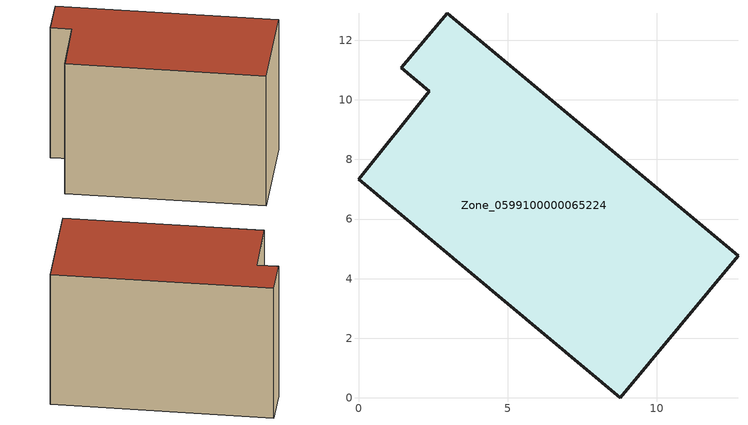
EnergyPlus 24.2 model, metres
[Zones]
Zone_0599100000065224
 floor ground (C_G): 12.73,4.77 8.78,0 0,7.33 2.38,10.29 1.44,11.07 2.98,12.91 z0
 wall outside (C_F): 8.78,0 12.73,4.77 2.98,12.91 1.44,11.07 2.38,10.29 0,7.33 8.78,0 z0:8.56
 roof outside (C_R): 0,7.33 8.78,0 12.73,4.77 2.98,12.91 1.44,11.07 2.38,10.29 z8.56
[BUILDING]
Pand.0599100000065224: North Axis=0; Terrain=City; Loads Convergence Tolerance Value=0.04; Temperature Convergence Tolerance Value=0.4; Solar Distribution=FullExterior; Maximum Number of Warmup Days=25; Minimum Number of Warmup Days=1
[Site:Location]
Rotterdam.The.Hague.AP_ZH_NLD Design_Conditions: Latitude=51.96; Longitude=4.45; Time Zone=1; Elevation=-4.5
[SITE:GROUNDTEMPERATURE:BUILDINGSURFACE]
18, 18, 18, 18, 18, 18, 18, 18, 18, 18, 18, 18
[MATERIAL] Thermal Absorptance=0.9; Solar Absorptance=0.7; Visible Absorptance=0.7
Name | Roughness | Thickness | Conductivity | Density | Specific Heat
G.TI.1946-1964 | MediumSmooth | 0.15 | 1 | 540 | 1210
F.TI.1946-1964 | Rough | 0.3 | 0.857143 | 1920 | 840
R.TI.1946-1964 | MediumRough | 0.2 | 0.277778 | 1500 | 1000
[CONSTRUCTION]
C_G: G.TI.1946-1964
C_F: F.TI.1946-1964
C_R: R.TI.1946-1964
[ZONE]
Zone_0599100000065224: Type=1; Multiplier=1; Ceiling Height=Autocalculate; Volume=Autocalculate; Floor Area=autocalculate; Part of Total Floor Area=Yes
[ZONEINFILTRATION:DESIGNFLOWRATE]
Infil_Zone_0599100000065224: Zone or ZoneList or Space or SpaceList=Zone_0599100000065224; Schedule=AlwaysOn; Design Flow Rate Calculation Method=Flow/Area; Flow Rate per Floor Area=0.003; Constant Term Coefficient=1; Temperature Term Coefficient=0; Velocity Term Coefficient=0; Velocity Squared Term Coefficient=0
[HVACTEMPLATE:ZONE:IDEALLOADSAIRSYSTEM]
Zone_0599100000065224: Maximum Heating Supply Air Temperature=50; Minimum Cooling Supply Air Temperature=13; Maximum Heating Supply Air Humidity Ratio=0.0156; Minimum Cooling Supply Air Humidity Ratio=0.0077; Heating Limit=NoLimit; Cooling Limit=NoLimit; Dehumidification Control Type=ConstantSensibleHeatRatio; Cooling Sensible Heat Ratio=0.7; Dehumidification Setpoint=60; Humidification Control Type=None; Humidification Setpoint=30; Outdoor Air Method=None; Outdoor Air Flow Rate per Person=0.00944; Outdoor Air Flow Rate per Zone Floor Area=0; Outdoor Air Flow Rate per Zone=0; Demand Controlled Ventilation Type=None; Outdoor Air Economizer Type=NoEconomizer; Heat Recovery Type=None; Sensible Heat Recovery Effectiveness=0.7; Latent Heat Recovery Effectiveness=0.65
[ZONECONTROL:THERMOSTAT]
ThermostatControl_Zone_0599100000065224: Zone or ZoneList=Zone_0599100000065224; Control Type Schedule=DualSetpointControlType; Control 1=Thermostat_Zone_0599100000065224; Temperature Difference Between Cutout And Setpoint=0
[THERMOSTATSETPOINT:DUALSETPOINT]
Thermostat_Zone_0599100000065224: Heating Setpoint Temperature Schedule=HeatingSetpoint_Zone_0599100000065224; Cooling Setpoint Temperature Schedule=CoolingSetpoint_Zone_0599100000065224
[SCHEDULE:COMPACT]
HeatingSetpoint_Zone_0599100000065224: Through: 12/31, For: AllDays, Until: 24:00, 21
CoolingSetpoint_Zone_0599100000065224: Through: 12/31, For: AllDays, Until: 24:00, 24
DualSetpointControlType: Through: 12/31, For: AllDays, Until: 24:00, 4
AlwaysOn: Through: 12/31, For: AllDays, Until: 24:00, 1
